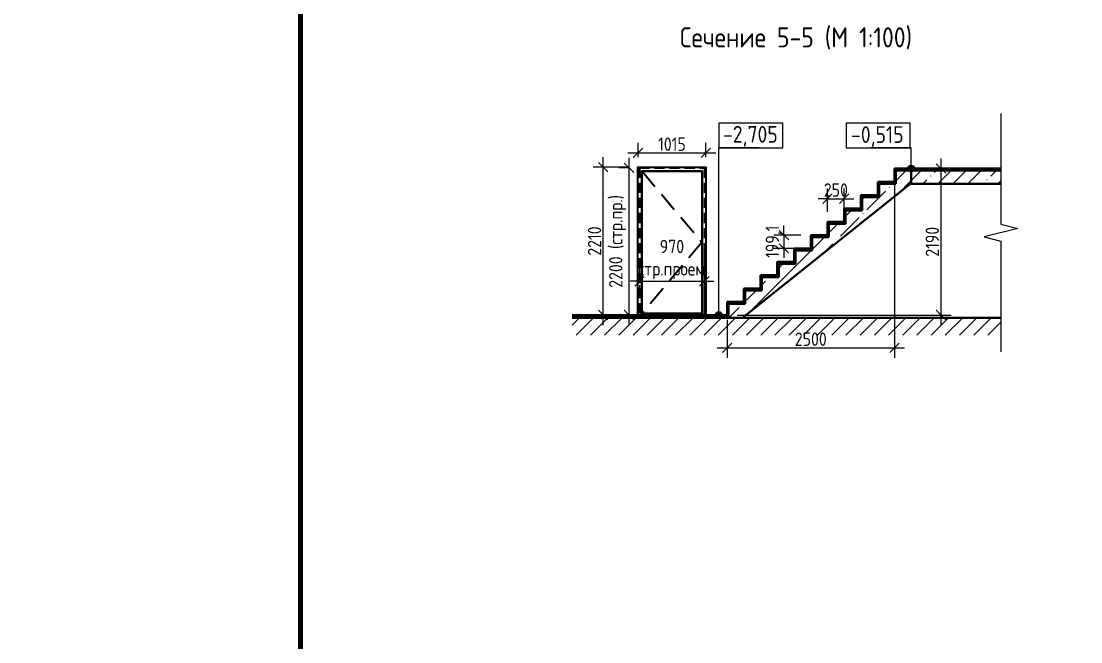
# Model space of a CAD drawing. Header units: millimetres. Extents: x 504091 to 2165846, y 135022 to 442887.
# Drawn here: x 1475961 to 1491798, y 263032 to 272304 of the extents above; entities that cross this region are included whole.
import ezdxf

# ---------------------------------------------------------------- set-up
doc = ezdxf.new("R2010")
doc.units = ezdxf.units.MM
doc.linetypes.add('IMPORT-ADSK_Штриховая_ш3 п1_5 _2_', pattern=[4.5, 3, -1.5])
doc.layers.get('Defpoints').update_dxf_attribs({"color": 255})
for name, color, linetype, lineweight in [('+АР_Вспомогательная', 7, 'Continuous', 9), ('A-ANNO-DIMS', 211, 'Continuous', 9), ('A-ANNO-NOTE', 131, 'Continuous', 20), ('A-DETL', 90, 'Continuous', 9), ('A-DETL-GENF', 92, 'Continuous', 18), ('A-FLOR', 192, 'Continuous', 18), ('A-FLOR-PATT', 8, 'Continuous', 40), ('A-WALL', 113, 'Continuous', 18), ('G-ANNO-DIMS', 111, 'Continuous', 9), ('S-STRS', 31, 'Continuous', 9), ('Аннотация', 7, 'Continuous', 9), ('Размеры КР', 164, 'Continuous', 9)]:
    doc.layers.add(name, color=color, linetype=linetype, lineweight=lineweight)
doc.layers.add('ВСПОМОГАТЕЛЬНЫЙ', color=52, linetype='Continuous', lineweight=5, plot=False)
doc.styles.add('GOST Common', font='GOST_Common.ttf', dxfattribs={"width": 0.9, "height": 350})
doc.styles.add('GOST Common_4', font='GOST_Common.ttf', dxfattribs={"width": 0.9, "height": 200})
doc.styles.add('GOST Common_6', font='GOST_Common.ttf', dxfattribs={"width": 0.9, "height": 200})
doc.dimstyles.new('ADSK_Основной_2_мм', dxfattribs={"dimscale": 304.8, "dimtxt": 201.142999, "dimasz": 0.463911, "dimexe": 0.492126, "dimexo": 0.492126, "dimgap": 0.098425, "dimtad": 1, "dimrnd": 0.01, "dimdsep": 46, "dimtxsty": 'GOST Common_4', "dimblk1": 'OBLIQUE', "dimblk2": 'OBLIQUE', "dimsah": 1, "dimcen": 0.09, "dimdle": 0.492126, "dimazin": 2, "dimtfac": 1, "dimtdec": 4, "dimtix": 1, "dimtmove": 0, "dimatfit": 3, "dimfxl": 0, "dimtvp": 1, "dimtolj": 1, "dimtzin": 0, "dimlwd": 20, "dimlwe": 20, "dimarcsym": 0})
pattern_1 = [(45, (1482256.46, 326677.1), (-224.5064, 224.5064), []), (45, (1482480.97, 326677.1), (-224.5064, 224.5064), [396.875, -79.375, 3.353, -76.022])]

# ---------------------------------------------------------------- blocks, each defined once
blk = doc.blocks.new('_Oblique')
at = {"color": 0, "linetype": 'ByBlock', "lineweight": -2}
blk.add_line((-0.5, -0.5), (0.5, 0.5), dxfattribs=at)
blk = doc.blocks.new('*D3502')
at = {"layer": 'A-ANNO-DIMS', "color": 0, "lineweight": 20, "transparency": 16777216}
for p, q in [((1484660, 267764), (1484660, 270274)), ((1485007, 270124), (1484510, 270124)), ((1484572, 267914), (1484510, 267914))]:
    blk.add_line(p, q, dxfattribs=at)
at = {"layer": 'Defpoints', "color": 0, "lineweight": 20, "transparency": 16777216}
for p in [(1484660, 270124), (1485157, 270124), (1484722, 267914)]:
    blk.add_point(p, dxfattribs=at)
at = {"layer": 'A-ANNO-DIMS', "color": 0, "lineweight": 20, "transparency": 16777216, "xscale": 141.4, "yscale": 141.4, "zscale": 141.4}
for p, rotation in [((1484660, 270124), 90), ((1484660, 267914), 270)]:
    blk.add_blockref('_Oblique', p, dxfattribs=dict(at, rotation=rotation))
at = {"layer": 'A-ANNO-DIMS', "color": 0, "transparency": 16777216, "insert": (1484530, 269019), "char_height": 200, "width": 605.47, "attachment_point": 5, "rotation": 90, "style": 'GOST Common_4'}
blk.add_mtext('\\A1;2210', dxfattribs=at)
blk = doc.blocks.new('*D3503')
at = {"layer": 'A-ANNO-DIMS', "color": 0, "lineweight": 20, "transparency": 16777216}
for p, q in [((1485202, 268418), (1485061, 268418)), ((1485202, 268418), (1486172, 268418)), ((1485202, 268360), (1485202, 268268)), ((1486172, 268418), (1486314, 268418)), ((1486172, 268360), (1486172, 268268))]:
    blk.add_line(p, q, dxfattribs=at)
at = {"layer": 'Defpoints', "color": 0, "lineweight": 20, "transparency": 16777216}
for p in [(1485202, 268510), (1486172, 268510), (1486172, 268418)]:
    blk.add_point(p, dxfattribs=at)
at = {"layer": 'A-ANNO-DIMS', "color": 0, "lineweight": 20, "transparency": 16777216, "xscale": 141.4, "yscale": 141.4, "zscale": 141.4}
blk.add_blockref('_Oblique', (1485202, 268418), dxfattribs=at)
at = {"layer": 'A-ANNO-DIMS', "color": 0, "lineweight": 20, "transparency": 16777216, "xscale": 141.4, "yscale": 141.4, "zscale": 141.4, "rotation": 180}
blk.add_blockref('_Oblique', (1486172, 268418), dxfattribs=at)
at = {"layer": 'A-ANNO-DIMS', "color": 0, "transparency": 16777216, "insert": (1485687, 268744), "char_height": 200, "width": 560.47, "attachment_point": 5, "style": 'GOST Common_6'}
blk.add_mtext('\\A1;970\\Pстр.проем', dxfattribs=at)
blk = doc.blocks.new('*D3505')
at = {"layer": 'A-ANNO-DIMS', "color": 0, "lineweight": 20, "transparency": 16777216}
for p, q in [((1485045, 270264), (1485045, 267764)), ((1485052, 270114), (1484895, 270114)), ((1485052, 267914), (1484895, 267914))]:
    blk.add_line(p, q, dxfattribs=at)
at = {"layer": 'Defpoints', "color": 0, "lineweight": 20, "transparency": 16777216}
for p in [(1485202, 270114), (1485045, 267914), (1485202, 267914)]:
    blk.add_point(p, dxfattribs=at)
at = {"layer": 'A-ANNO-DIMS', "color": 0, "lineweight": 20, "transparency": 16777216, "xscale": 141.4, "yscale": 141.4, "zscale": 141.4}
for p, rotation in [((1485045, 270114), 90), ((1485045, 267914), 270)]:
    blk.add_blockref('_Oblique', p, dxfattribs=dict(at, rotation=rotation))
at = {"layer": 'A-ANNO-DIMS', "color": 0, "transparency": 16777216, "insert": (1484875, 269014), "char_height": 200, "attachment_point": 5, "rotation": 90, "style": 'GOST Common_4'}
blk.add_mtext('\\A1;2200 (стр.пр.)', dxfattribs=at)
blk = doc.blocks.new('*D3506')
at = {"layer": 'A-ANNO-DIMS', "color": 0, "lineweight": 20, "transparency": 16777216}
for p, q in [((1485180, 270274), (1485180, 270487)), ((1486195, 270274), (1486195, 270487)), ((1485030, 270337), (1486345, 270337))]:
    blk.add_line(p, q, dxfattribs=at)
at = {"layer": 'Defpoints', "color": 0, "lineweight": 20, "transparency": 16777216}
for p in [(1486195, 270337), (1485180, 270124), (1486195, 270124)]:
    blk.add_point(p, dxfattribs=at)
at = {"layer": 'A-ANNO-DIMS', "color": 0, "lineweight": 20, "transparency": 16777216, "xscale": 141.4, "yscale": 141.4, "zscale": 141.4, "rotation": 180}
blk.add_blockref('_Oblique', (1485180, 270337), dxfattribs=at)
at = {"layer": 'A-ANNO-DIMS', "color": 0, "lineweight": 20, "transparency": 16777216, "xscale": 141.4, "yscale": 141.4, "zscale": 141.4}
blk.add_blockref('_Oblique', (1486195, 270337), dxfattribs=at)
at = {"layer": 'A-ANNO-DIMS', "color": 0, "transparency": 16777216, "insert": (1485687, 270467), "char_height": 200, "attachment_point": 5, "style": 'GOST Common_4'}
blk.add_mtext('\\A1;1015', dxfattribs=at)
blk = doc.blocks.new('Высотные отметки - Рамка-12095-Разрез 1')
at = {"layer": 'A-ANNO-NOTE'}
for p, q in [((15397, 14), (15397, 514)), ((15397, 514), (16697, 514)), ((16697, 514), (16697, 14)), ((16697, 14), (15397, 14))]:
    blk.add_line(p, q, dxfattribs=at)
blk = doc.blocks.new('*D3507')
at = {"layer": 'A-ANNO-DIMS', "color": 0, "lineweight": 20, "transparency": 16777216}
for p, q in [((1489012, 269954), (1489012, 267273)), ((1486512, 267843), (1486512, 267273)), ((1486362, 267423), (1489162, 267423))]:
    blk.add_line(p, q, dxfattribs=at)
at = {"layer": 'Defpoints', "color": 0, "lineweight": 20, "transparency": 16777216}
for p in [(1489012, 270104), (1486512, 267993), (1489012, 267423)]:
    blk.add_point(p, dxfattribs=at)
at = {"layer": 'A-ANNO-DIMS', "color": 0, "lineweight": 20, "transparency": 16777216, "xscale": 141.4, "yscale": 141.4, "zscale": 141.4, "rotation": 180}
blk.add_blockref('_Oblique', (1486512, 267423), dxfattribs=at)
at = {"layer": 'A-ANNO-DIMS', "color": 0, "lineweight": 20, "transparency": 16777216, "xscale": 141.4, "yscale": 141.4, "zscale": 141.4}
blk.add_blockref('_Oblique', (1489012, 267423), dxfattribs=at)
at = {"layer": 'A-ANNO-DIMS', "color": 0, "transparency": 16777216, "insert": (1487762, 267553), "char_height": 200, "attachment_point": 5, "style": 'GOST Common_4'}
blk.add_mtext('\\A1;2500', dxfattribs=at)
blk = doc.blocks.new('*D3508')
at = {"layer": 'A-ANNO-DIMS', "color": 0, "lineweight": 20, "transparency": 16777216}
for p, q in [((1489708, 270254), (1489708, 267764)), ((1489538, 270104), (1489858, 270104)), ((1486662, 267914), (1489858, 267914))]:
    blk.add_line(p, q, dxfattribs=at)
at = {"layer": 'Defpoints', "color": 0, "lineweight": 20, "transparency": 16777216}
for p in [(1489388, 270104), (1486512, 267914), (1489708, 267914)]:
    blk.add_point(p, dxfattribs=at)
at = {"layer": 'A-ANNO-DIMS', "color": 0, "lineweight": 20, "transparency": 16777216, "xscale": 141.4, "yscale": 141.4, "zscale": 141.4}
for p, rotation in [((1489708, 270104), 90), ((1489708, 267914), 270)]:
    blk.add_blockref('_Oblique', p, dxfattribs=dict(at, rotation=rotation))
at = {"layer": 'A-ANNO-DIMS', "color": 0, "transparency": 16777216, "insert": (1489578, 269009), "char_height": 200, "attachment_point": 5, "rotation": 90, "style": 'GOST Common_4'}
blk.add_mtext('\\A1;2190', dxfattribs=at)
blk = doc.blocks.new('*D3509')
at = {"layer": 'A-ANNO-DIMS', "color": 0, "lineweight": 20, "transparency": 16777216}
for p, q in [((1487361, 269108), (1487361, 269250)), ((1487612, 269108), (1487211, 269108)), ((1487361, 269108), (1487361, 268909)), ((1487612, 268909), (1487211, 268909)), ((1487361, 268909), (1487361, 268768))]:
    blk.add_line(p, q, dxfattribs=at)
at = {"layer": 'Defpoints', "color": 0, "lineweight": 20, "transparency": 16777216}
for p in [(1487762, 269108), (1487361, 268909), (1487762, 268909)]:
    blk.add_point(p, dxfattribs=at)
at = {"layer": 'A-ANNO-DIMS', "color": 0, "lineweight": 20, "transparency": 16777216, "xscale": 141.4, "yscale": 141.4, "zscale": 141.4}
for p, rotation in [((1487361, 269108), 270), ((1487361, 268909), 90)]:
    blk.add_blockref('_Oblique', p, dxfattribs=dict(at, rotation=rotation))
at = {"layer": 'A-ANNO-DIMS', "color": 0, "transparency": 16777216, "insert": (1487211, 269009), "char_height": 200, "attachment_point": 5, "rotation": 90, "style": 'GOST Common_4'}
blk.add_mtext('\\A1;199,1', dxfattribs=at)
blk = doc.blocks.new('*D3510')
at = {"layer": 'A-ANNO-DIMS', "color": 0, "lineweight": 20, "transparency": 16777216}
for p, q in [((1488012, 269457), (1488012, 269802)), ((1488262, 269457), (1488262, 269802)), ((1488012, 269652), (1487871, 269652)), ((1488012, 269652), (1488262, 269652)), ((1488262, 269652), (1488404, 269652))]:
    blk.add_line(p, q, dxfattribs=at)
at = {"layer": 'Defpoints', "color": 0, "lineweight": 20, "transparency": 16777216}
for p in [(1488262, 269652), (1488012, 269307), (1488262, 269307)]:
    blk.add_point(p, dxfattribs=at)
at = {"layer": 'A-ANNO-DIMS', "color": 0, "lineweight": 20, "transparency": 16777216, "xscale": 141.4, "yscale": 141.4, "zscale": 141.4}
blk.add_blockref('_Oblique', (1488012, 269652), dxfattribs=at)
at = {"layer": 'A-ANNO-DIMS', "color": 0, "lineweight": 20, "transparency": 16777216, "xscale": 141.4, "yscale": 141.4, "zscale": 141.4, "rotation": 180}
blk.add_blockref('_Oblique', (1488262, 269652), dxfattribs=at)
at = {"layer": 'A-ANNO-DIMS', "color": 0, "transparency": 16777216, "insert": (1488137, 269782), "char_height": 200, "attachment_point": 5, "style": 'GOST Common_4'}
blk.add_mtext('\\A1;250', dxfattribs=at)

msp = doc.modelspace()

# ---------------------------------------------------------------- hatches: boundary and pattern name
at = {"layer": 'A-DETL-GENF', "lineweight": 9, "true_color": 0x000000}
h = msp.add_hatch(dxfattribs=at)
h.set_pattern_fill('FP3_6', color=18, style=0, pattern_type=2)
h.set_pattern_definition([(45, (1482256.46, 326707.11), (-106.066, 106.066), [])])
h.paths.add_polyline_path([(1485400.3546, 267613.8339), (1490602.9387, 267613.8339), (1490602.9387, 267873.8339), (1484194.0614, 267873.8339), (1484194.0614, 267613.8339), (1485070.5272, 267613.8339)])
at = {"layer": 'A-FLOR-PATT', "lineweight": 9, "true_color": 0x000000}
h = msp.add_hatch(dxfattribs=at)
h.set_pattern_fill('FP3_5', color=18, style=0, pattern_type=2)
h.set_pattern_definition(pattern_1)
h.paths.add_polyline_path([(1490602.9387, 269873.8339), (1490602.9387, 270073.8339), (1489262.2254, 270073.8339), (1489262.2254, 269873.8339)])
at = {"layer": 'G-ANNO-DIMS', "true_color": 0x000000}
h = msp.add_hatch(color=18, dxfattribs=at)
edge = h.paths.add_edge_path()
edge.add_arc((1489262.2254, 270103.7506), 50, 0, 360)
h = msp.add_hatch(color=18, dxfattribs=at)
edge = h.paths.add_edge_path()
edge.add_arc((1486389.8165, 267913.8339), 50, 0, 360)
at = {"layer": 'S-STRS', "true_color": 0x000000}
h = msp.add_hatch(dxfattribs=at)
h.set_pattern_fill('FP3_5', color=18, style=0, pattern_type=2)
h.set_pattern_definition(pattern_1)
h.paths.add_polyline_path([(1486753.0173, 267883.8339), (1489262.2254, 269881.9999), (1489262.2254, 270073.7506), (1489032.2254, 270073.7506), (1489032.2254, 269874.6672), (1488782.2254, 269874.6672), (1488782.2254, 269675.5839), (1488532.2254, 269675.5839), (1488532.2254, 269476.5006), (1488282.2254, 269476.5006), (1488282.2254, 269277.4172), (1488032.2254, 269277.4172), (1488032.2254, 269078.3339), (1487782.2254, 269078.3339), (1487782.2254, 268879.2506), (1487532.2254, 268879.2506), (1487532.2254, 268680.1672), (1487282.2254, 268680.1672), (1487282.2254, 268481.0839), (1487032.2254, 268481.0839), (1487032.2254, 268282.0006), (1486782.2254, 268282.0006), (1486782.2254, 268082.9172), (1486532.2254, 268082.9172), (1486532.2254, 267883.8339)])

# ---------------------------------------------------------------- linework, layer by layer
at = {"layer": '+АР_Вспомогательная', "color": 7, "linetype": 'Continuous', "ltscale": 50}
msp.add_lwpolyline([(1490604.4015, 270924.731), (1490604.4015, 269269.99), (1490854.4015, 269207.49), (1490354.4015, 269082.49), (1490604.4015, 269019.99), (1490604.4015, 267362.3123)], dxfattribs=at)
at = {"linetype": 'IMPORT-ADSK_Штриховая_ш3 п1_5 _2_', "ltscale": 50}
for p, q in [((1485202.2254, 270113.8388), (1485202.2254, 267913.8339)), ((1485202.2254, 270113.8388), (1486172.2254, 270113.8388)), ((1486172.2254, 270113.8388), (1486172.2254, 267913.8339))]:
    msp.add_line(p, q, dxfattribs=at)
for points in [[(1486194.8264, 267913.8339), (1485179.6243, 267913.8339), (1485179.6243, 270123.8388), (1486194.8264, 270123.8388)], [(1485236.2552, 270067.2079), (1486138.1955, 270067.2079), (1486138.1955, 267913.8339), (1485236.2552, 267913.8339)], [(1486134.4201, 267934.9761), (1485240.0306, 267934.9761), (1485240.0306, 270064.1876), (1486134.4201, 270064.1876)], [(1485236.2552, 267927.4253), (1486138.1955, 267927.4253), (1486138.1955, 267913.8339), (1485236.2552, 267913.8339)]]:
    msp.add_lwpolyline(points, close=True)
at = {"linetype": 'IMPORT-ADSK_Штриховая_ш3 п1_5 _2_', "ltscale": 100}
msp.add_lwpolyline([(1485240.0306, 270064.1876), (1486134.4201, 268999.5818), (1485240.0306, 267934.9761)], dxfattribs=at)
at = {"layer": 'A-DETL', "color": 18, "lineweight": 30, "true_color": 0x000000}
for p, q in [((1486512.2254, 267883.8339), (1484193.7456, 267883.8339)), ((1490601.6415, 267873.8339), (1484193.7456, 267873.8339)), ((1484194.0614, 267913.8339), (1486512.2254, 267913.8339))]:
    msp.add_line(p, q, dxfattribs=at)
at = {"layer": 'A-FLOR', "color": 18, "lineweight": 30, "true_color": 0x000000}
for p, q in [((1489262.2254, 270103.7506), (1489012.2254, 270103.7506)), ((1489012.2254, 270103.7506), (1489012.2254, 269904.6672)), ((1489282.2254, 270073.7506), (1489032.2254, 270073.7506)), ((1489032.2254, 270073.7506), (1489032.2254, 269874.6672)), ((1490602.9387, 270103.8339), (1489262.2254, 270103.8339)), ((1489262.2254, 270103.8339), (1489262.2254, 269873.8339)), ((1490602.9387, 270073.8339), (1489262.2254, 270073.8339)), ((1486740.4225, 267873.8339), (1489262.2254, 269881.9999)), ((1489012.2254, 269904.6672), (1488762.2254, 269904.6672)), ((1488762.2254, 269904.6672), (1488762.2254, 269705.5839)), ((1489032.2254, 269874.6672), (1488782.2254, 269874.6672)), ((1488782.2254, 269874.6672), (1488782.2254, 269675.5839)), ((1489262.2254, 269873.8339), (1490602.9387, 269873.8339)), ((1488762.2254, 269705.5839), (1488512.2254, 269705.5839)), ((1488512.2254, 269705.5839), (1488512.2254, 269506.5006)), ((1488782.2254, 269675.5839), (1488532.2254, 269675.5839)), ((1488532.2254, 269675.5839), (1488532.2254, 269476.5006)), ((1488512.2254, 269506.5006), (1488262.2254, 269506.5006)), ((1488262.2254, 269506.5006), (1488262.2254, 269307.4172)), ((1488532.2254, 269476.5006), (1488282.2254, 269476.5006)), ((1488282.2254, 269476.5006), (1488282.2254, 269277.4172)), ((1488262.2254, 269307.4172), (1488012.2254, 269307.4172)), ((1488012.2254, 269307.4172), (1488012.2254, 269108.3339)), ((1488282.2254, 269277.4172), (1488032.2254, 269277.4172)), ((1488032.2254, 269277.4172), (1488032.2254, 269078.3339)), ((1488012.2254, 269108.3339), (1487762.2254, 269108.3339)), ((1487762.2254, 269108.3339), (1487762.2254, 268909.2506)), ((1488032.2254, 269078.3339), (1487782.2254, 269078.3339)), ((1487782.2254, 269078.3339), (1487782.2254, 268879.2506)), ((1487762.2254, 268909.2506), (1487512.2254, 268909.2506)), ((1487512.2254, 268909.2506), (1487512.2254, 268710.1672)), ((1487782.2254, 268879.2506), (1487532.2254, 268879.2506)), ((1487532.2254, 268879.2506), (1487532.2254, 268680.1672)), ((1487512.2254, 268710.1672), (1487262.2254, 268710.1672)), ((1487262.2254, 268710.1672), (1487262.2254, 268511.0839)), ((1487532.2254, 268680.1672), (1487282.2254, 268680.1672)), ((1487282.2254, 268680.1672), (1487282.2254, 268481.0839)), ((1487262.2254, 268511.0839), (1487012.2254, 268511.0839)), ((1487012.2254, 268511.0839), (1487012.2254, 268312.0006)), ((1487282.2254, 268481.0839), (1487032.2254, 268481.0839)), ((1487032.2254, 268481.0839), (1487032.2254, 268282.0006)), ((1487012.2254, 268312.0006), (1486762.2254, 268312.0006)), ((1486762.2254, 268312.0006), (1486762.2254, 268112.9172)), ((1487032.2254, 268282.0006), (1486782.2254, 268282.0006)), ((1486782.2254, 268282.0006), (1486782.2254, 268082.9172)), ((1486762.2254, 268112.9172), (1486512.2254, 268112.9172)), ((1486512.2254, 268112.9172), (1486512.2254, 267873.8339)), ((1486782.2254, 268082.9172), (1486532.2254, 268082.9172)), ((1486532.2254, 268082.9172), (1486532.2254, 267873.8339))]:
    msp.add_line(p, q, dxfattribs=at)
at = {"layer": 'A-WALL', "color": 18, "true_color": 0x000000}
msp.add_line((1485072.5272, 267925.1764), (1485072.5272, 267913.8339), dxfattribs=at)
at = {"layer": 'G-ANNO-DIMS', "color": 18, "lineweight": 20, "true_color": 0x000000}
for p, q in [((1486389.8165, 267913.8339), (1486389.8165, 270411.7851)), ((1486991.7409, 270411.7851), (1486389.8165, 270411.7851)), ((1489262.2254, 270411.7851), (1488660.301, 270411.7851)), ((1489262.2254, 270103.7506), (1489262.2254, 270411.7851))]:
    msp.add_line(p, q, dxfattribs=at)
at = {"layer": 'G-ANNO-DIMS', "color": 18, "true_color": 0x000000}
for centre in [(1489262.2254, 270103.7506), (1486389.8165, 267913.8339)]:
    msp.add_circle(centre, 50, dxfattribs=at)
at = {"layer": 'S-STRS', "color": 18, "lineweight": 18, "true_color": 0x000000}
msp.add_line((1489262.2254, 269911.9999), (1489262.2254, 270103.7506), dxfattribs=at)
at = {"layer": 'ВСПОМОГАТЕЛЬНЫЙ', "color": 6}
msp.add_line((1486172.2254, 267913.8339), (1486172.2254, 268863.2276), dxfattribs=at)
at = {"layer": 'Размеры КР', "color": 1, "lineweight": 60}
for points in [[(1431990.7003, 282473.5457), (1480135.0213, 282473.5457), (1480135.0213, 202751.1477), (1431990.7003, 202751.1477)], [(1480135.0213, 282473.5457), (1528279.3423, 282473.5457), (1528279.3423, 202751.1477), (1480135.0213, 202751.1477)]]:
    msp.add_lwpolyline(points, close=True, dxfattribs=at)

# ---------------------------------------------------------------- block references
at = {"layer": 'G-ANNO-DIMS', "color": 18, "lineweight": 20, "true_color": 0x000000, "extrusion": (0, 0, -1), "xscale": 0.7331441328871225, "yscale": 0.7331441328871225, "zscale": 0.7331441328871225}
for p in [(-1498631.4443, 270401.563), (-1500533.5198, 270401.563)]:
    msp.add_blockref('Высотные отметки - Рамка-12095-Разрез 1', p, dxfattribs=at)

# ---------------------------------------------------------------- texts
at = {"layer": 'G-ANNO-DIMS', "color": 18, "lineweight": 20, "true_color": 0x000000, "char_height": 250, "attachment_point": 1, "line_spacing_factor": 1.022761, "style": 'GOST Common'}
for s, insert, width in [('-2,705', (1486450.0832, 270739.16), 1028.822569), ('-0,515', (1488363.8681, 270735.0186), 977.532294)]:
    msp.add_mtext(s, dxfattribs=dict(at, insert=insert, width=width))
at = {"layer": 'Аннотация', "lineweight": 9, "insert": (1485807.2855, 272212.686), "char_height": 300, "attachment_point": 1, "line_spacing_factor": 1.022766, "style": 'GOST Common_6'}
msp.add_mtext_dynamic_manual_height_columns('Сечение 5-5 (М 1:100)', width=26195.080764, gutter_width=2500, heights=[5988.9934], dxfattribs=at)

# ---------------------------------------------------------------- dimensions: what is measured, and where the dimension line sits
at = {"layer": 'A-ANNO-DIMS', "color": 18, "true_color": 0x000000}
for base, p1, p2, text, override, picture, middle in [((1486194.8264, 270337.2573), (1485179.6243, 270123.8388), (1486194.8264, 270123.8388), '1015', {"dimpost": '<>', "dimfxl": 2228.03778}, '*D3506', (1485687.2254, 270467.2573)), ((1486172.2254, 268417.6772), (1485202.2254, 268509.6011), (1486172.2254, 268509.6011), '970\\Pстр.проем', {"dimpost": '<>', "dimtxsty": 'GOST Common_6', "dimfxl": 1233}, '*D3503', (1485687.2254, 268744.3439))]:
    dim = msp.add_linear_dim(base=base, p1=p1, p2=p2, text=text, dimstyle='ADSK_Основной_2_мм', override=override, dxfattribs=at)
    dim.commit()
    dim.dimension.update_dxf_attribs({"geometry": picture, "text_midpoint": middle})
for base, p1, p2, picture, middle in [((1484659.9168, 270123.8388), (1484722.3232, 267913.8339), (1485157.0233, 270123.8388), '*D3502', (1484529.9168, 269018.8363)), ((1489708.4714, 267913.8339), (1489388.1274, 270103.8339), (1486512.2254, 267913.8339), '*D3508', (1489578.4714, 269008.8339))]:
    dim = msp.add_linear_dim(base=base, p1=p1, p2=p2, angle=90, dimstyle='ADSK_Основной_2_мм', override={"dimpost": '<>', "dimfxl": 2228.03778}, dxfattribs=at)
    dim.commit()
    dim.dimension.update_dxf_attribs({"geometry": picture, "text_midpoint": middle})
for base, p1, p2, text, picture, middle in [((1485044.8116, 267913.8339), (1485202.2254, 270113.8388), (1485202.2254, 267913.8339), '2200 (стр.пр.)', '*D3505', (1484874.8116, 269013.8363)), ((1487360.8564, 268909.2506), (1487762.2254, 269108.3339), (1487762.2254, 268909.2506), '199,1', '*D3509', (1487210.8564, 269008.7922))]:
    dim = msp.add_linear_dim(base=base, p1=p1, p2=p2, angle=90, text=text, dimstyle='ADSK_Основной_2_мм', override={"dimpost": '<>', "dimfxl": 2228.03778}, dxfattribs=at)
    dim.commit()
    dim.dimension.update_dxf_attribs({"geometry": picture, "text_midpoint": middle})
for base, p1, p2, picture, middle in [((1489012.2254, 267422.6289), (1486512.2254, 267993.3756), (1489012.2254, 270103.7506), '*D3507', (1487762.2254, 267552.6289)), ((1488262.2254, 269652.2798), (1488012.2254, 269307.4172), (1488262.2254, 269307.4172), '*D3510', (1488137.2254, 269782.2798))]:
    dim = msp.add_linear_dim(base=base, p1=p1, p2=p2, dimstyle='ADSK_Основной_2_мм', override={"dimpost": '<>', "dimfxl": 2228.03778}, dxfattribs=at)
    dim.commit()
    dim.dimension.update_dxf_attribs({"geometry": picture, "text_midpoint": middle})

doc.saveas('drawing.dxf')
